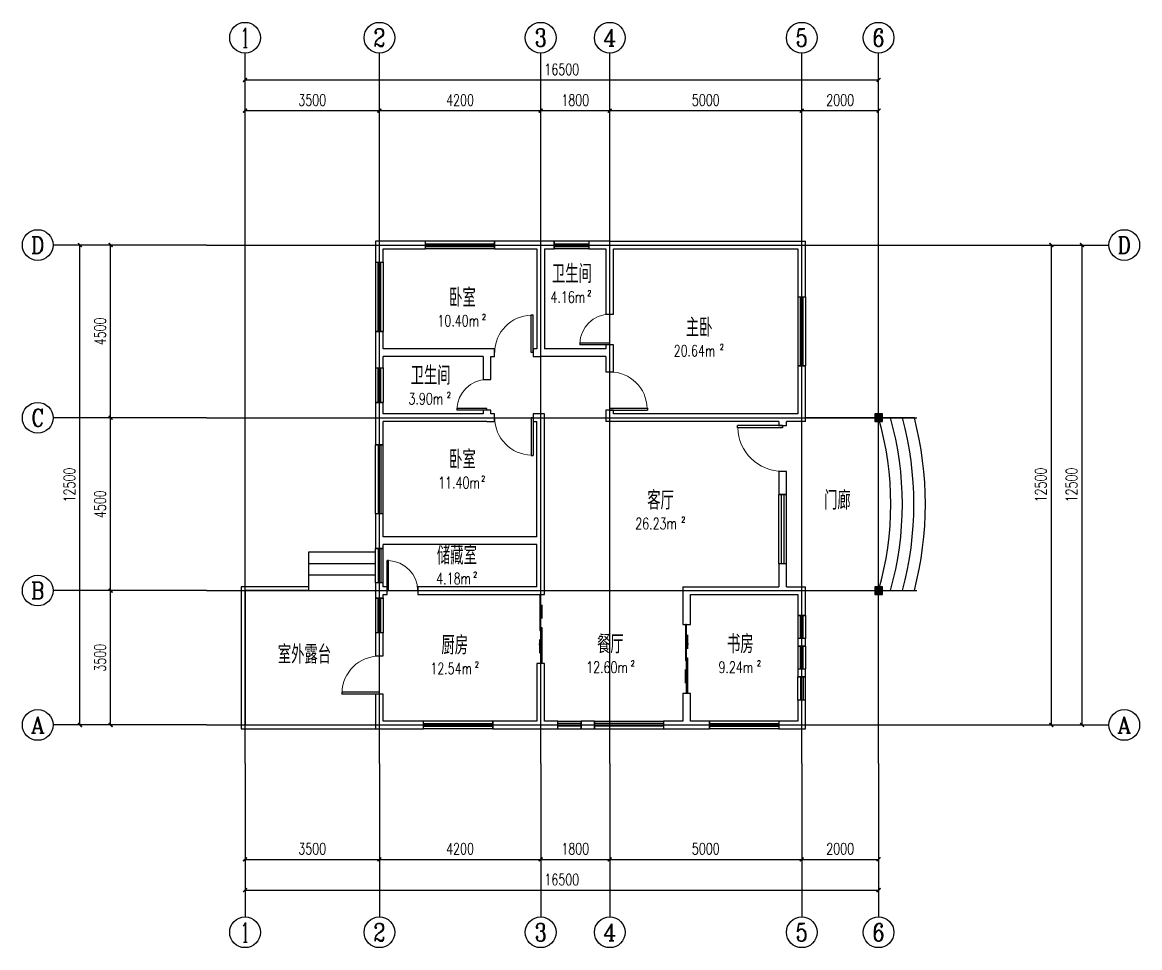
# Model space of a CAD drawing. Extents: x 117084 to 146184, y -8822 to 15278.
import ezdxf
from ezdxf.enums import TextEntityAlignment as Align

# ---------------------------------------------------------------- set-up
doc = ezdxf.new("R2010")
doc.units = 0
doc.header["$LTSCALE"] = 1000
doc.header["$MEASUREMENT"] = 0
for name, color, linetype in [('HT-A-AXIS-F01-NEW', 3, 'Continuous'), ('HT-A-AXIS-TEXT-F01-NEW', 7, 'Continuous'), ('HT-A-COLUMN-F01-NEW', 9, 'Continuous'), ('HT-A-NOPLOT-F01-NEW', 1, 'Continuous'), ('HT-A-ROOM-F01-NEW', 7, 'Continuous'), ('HT-A-WALL-F01-NEW', 9, 'Continuous'), ('HT-A-WIND-F01-NEW', 4, 'Continuous'), ('PUB_HATCH', 8, 'Continuous')]:
    doc.layers.add(name, color=color, linetype=linetype)
doc.styles.add('_TCH_AXIS', font='COMPLEX', dxfattribs={"bigfont": 'GBCBIG'})
doc.styles.add('_TCH_DIM_T3', font='SIMPLEX', dxfattribs={"width": 0.71, "bigfont": 'GBCBIG'})
doc.styles.add('_TCH_SPACE', font='SIMPLEX', dxfattribs={"bigfont": 'GBCBIG'})
doc.styles.add('COMPLEX', font='COMPLEX')
doc.dimstyles.new('_TCH_ARCH&&100', dxfattribs={"dimtxt": 297.5, "dimasz": 100, "dimexe": 250, "dimexo": 300, "dimgap": 126.25, "dimtad": 1, "dimdec": 0, "dimzin": 0, "dimdsep": 46, "dimtxsty": '_TCH_DIM_T3', "dimblk": 'ARCHTICK', "dimcen": 0.09, "dimclrt": 7, "dimazin": 2, "dimtfac": 1, "dimtdec": 0, "dimtix": 1, "dimtmove": 2, "dimatfit": 3, "dimfxl": 100, "dimtolj": 1, "dimtzin": 0, "dimarcsym": 0})

# ---------------------------------------------------------------- blocks, each defined once
blk = doc.blocks.new('_ArchTick')
at = {"color": 0, "linetype": 'ByBlock', "const_width": 0.4}
blk.add_lwpolyline([(-0.5, -0.5), (0.5, 0.5)], dxfattribs=at)
blk = doc.blocks.new('*D8')
at = {"layer": 'Defpoints', "color": 0, "transparency": 16777216}
for p in [(141384.48, 9478.46), (143884.48, 9478.46), (141384.48, -3021.54)]:
    blk.add_point(p, dxfattribs=at)
at = {"layer": 'HT-A-AXIS-F01-NEW', "color": 0, "lineweight": -2, "transparency": 16777216}
for p, q in [((141684.48, 9478.46), (144134.48, 9478.46)), ((143884.48, -3021.54), (143884.48, 9478.46)), ((141684.48, -3021.54), (144134.48, -3021.54))]:
    blk.add_line(p, q, dxfattribs=at)
at = {"layer": 'HT-A-AXIS-F01-NEW', "color": 0, "lineweight": -2, "transparency": 16777216, "xscale": 100, "yscale": 100, "zscale": 100}
for p, rotation in [((143884.48, 9478.46), 90), ((143884.48, -3021.54), 270)]:
    blk.add_blockref('_ArchTick', p, dxfattribs=dict(at, rotation=rotation))
at = {"layer": 'HT-A-AXIS-F01-NEW', "color": 7, "transparency": 16777216, "insert": (143609.48, 3228.46), "char_height": 297.5, "attachment_point": 5, "rotation": 90, "style": '_TCH_DIM_T3'}
blk.add_mtext('\\A1;12500', dxfattribs=at)
blk = doc.blocks.new('*D9')
at = {"layer": 'Defpoints', "color": 0, "transparency": 16777216}
for p in [(141384.48, 9478.46), (144684.48, 9478.46), (141384.48, -3021.54)]:
    blk.add_point(p, dxfattribs=at)
at = {"layer": 'HT-A-AXIS-F01-NEW', "color": 0, "lineweight": -2, "transparency": 16777216}
for p, q in [((141684.48, 9478.46), (144934.48, 9478.46)), ((144684.48, -3021.54), (144684.48, 9478.46)), ((141684.48, -3021.54), (144934.48, -3021.54))]:
    blk.add_line(p, q, dxfattribs=at)
at = {"layer": 'HT-A-AXIS-F01-NEW', "color": 0, "lineweight": -2, "transparency": 16777216, "xscale": 100, "yscale": 100, "zscale": 100}
for p, rotation in [((144684.48, 9478.46), 90), ((144684.48, -3021.54), 270)]:
    blk.add_blockref('_ArchTick', p, dxfattribs=dict(at, rotation=rotation))
at = {"layer": 'HT-A-AXIS-F01-NEW', "color": 7, "transparency": 16777216, "insert": (144409.48, 3228.46), "char_height": 297.5, "attachment_point": 5, "rotation": 90, "style": '_TCH_DIM_T3'}
blk.add_mtext('\\A1;12500', dxfattribs=at)
blk = doc.blocks.new('*D10')
at = {"layer": 'Defpoints', "color": 0, "transparency": 16777216}
for p in [(119384.48, 478.46), (121884.48, 478.46), (121884.48, -3021.54)]:
    blk.add_point(p, dxfattribs=at)
at = {"layer": 'HT-A-AXIS-F01-NEW', "color": 0, "lineweight": -2, "transparency": 16777216}
for p, q in [((121584.48, 478.46), (119134.48, 478.46)), ((119384.48, -3021.54), (119384.48, 478.46)), ((121584.48, -3021.54), (119134.48, -3021.54))]:
    blk.add_line(p, q, dxfattribs=at)
at = {"layer": 'HT-A-AXIS-F01-NEW', "color": 0, "lineweight": -2, "transparency": 16777216, "xscale": 100, "yscale": 100, "zscale": 100}
for p, rotation in [((119384.48, 478.46), 90), ((119384.48, -3021.54), 270)]:
    blk.add_blockref('_ArchTick', p, dxfattribs=dict(at, rotation=rotation))
at = {"layer": 'HT-A-AXIS-F01-NEW', "color": 7, "transparency": 16777216, "insert": (119109.48, -1271.54), "char_height": 297.5, "attachment_point": 5, "rotation": 90, "style": '_TCH_DIM_T3'}
blk.add_mtext('\\A1;3500', dxfattribs=at)
blk = doc.blocks.new('*D11')
at = {"layer": 'Defpoints', "color": 0, "transparency": 16777216}
for p in [(119384.48, 4978.46), (121884.48, 4978.46), (121884.48, 478.46)]:
    blk.add_point(p, dxfattribs=at)
at = {"layer": 'HT-A-AXIS-F01-NEW', "color": 0, "lineweight": -2, "transparency": 16777216}
for p, q in [((121584.48, 4978.46), (119134.48, 4978.46)), ((119384.48, 478.46), (119384.48, 4978.46)), ((121584.48, 478.46), (119134.48, 478.46))]:
    blk.add_line(p, q, dxfattribs=at)
at = {"layer": 'HT-A-AXIS-F01-NEW', "color": 0, "lineweight": -2, "transparency": 16777216, "xscale": 100, "yscale": 100, "zscale": 100}
for p, rotation in [((119384.48, 4978.46), 90), ((119384.48, 478.46), 270)]:
    blk.add_blockref('_ArchTick', p, dxfattribs=dict(at, rotation=rotation))
at = {"layer": 'HT-A-AXIS-F01-NEW', "color": 7, "transparency": 16777216, "insert": (119109.48, 2728.46), "char_height": 297.5, "attachment_point": 5, "rotation": 90, "style": '_TCH_DIM_T3'}
blk.add_mtext('\\A1;4500', dxfattribs=at)
blk = doc.blocks.new('*D12')
at = {"layer": 'Defpoints', "color": 0, "transparency": 16777216}
for p in [(119384.48, 9478.46), (121884.48, 9478.46), (121884.48, 4978.46)]:
    blk.add_point(p, dxfattribs=at)
at = {"layer": 'HT-A-AXIS-F01-NEW', "color": 0, "lineweight": -2, "transparency": 16777216}
for p, q in [((121584.48, 9478.46), (119134.48, 9478.46)), ((119384.48, 4978.46), (119384.48, 9478.46)), ((121584.48, 4978.46), (119134.48, 4978.46))]:
    blk.add_line(p, q, dxfattribs=at)
at = {"layer": 'HT-A-AXIS-F01-NEW', "color": 0, "lineweight": -2, "transparency": 16777216, "xscale": 100, "yscale": 100, "zscale": 100}
for p, rotation in [((119384.48, 9478.46), 90), ((119384.48, 4978.46), 270)]:
    blk.add_blockref('_ArchTick', p, dxfattribs=dict(at, rotation=rotation))
at = {"layer": 'HT-A-AXIS-F01-NEW', "color": 7, "transparency": 16777216, "insert": (119109.48, 7228.46), "char_height": 297.5, "attachment_point": 5, "rotation": 90, "style": '_TCH_DIM_T3'}
blk.add_mtext('\\A1;4500', dxfattribs=at)
blk = doc.blocks.new('*D13')
at = {"layer": 'Defpoints', "color": 0, "transparency": 16777216}
for p in [(118584.48, 9478.46), (121884.48, 9478.46), (121884.48, -3021.54)]:
    blk.add_point(p, dxfattribs=at)
at = {"layer": 'HT-A-AXIS-F01-NEW', "color": 0, "lineweight": -2, "transparency": 16777216}
for p, q in [((121584.48, 9478.46), (118334.48, 9478.46)), ((118584.48, -3021.54), (118584.48, 9478.46)), ((121584.48, -3021.54), (118334.48, -3021.54))]:
    blk.add_line(p, q, dxfattribs=at)
at = {"layer": 'HT-A-AXIS-F01-NEW', "color": 0, "lineweight": -2, "transparency": 16777216, "xscale": 100, "yscale": 100, "zscale": 100}
for p, rotation in [((118584.48, 9478.46), 90), ((118584.48, -3021.54), 270)]:
    blk.add_blockref('_ArchTick', p, dxfattribs=dict(at, rotation=rotation))
at = {"layer": 'HT-A-AXIS-F01-NEW', "color": 7, "transparency": 16777216, "insert": (118309.48, 3228.46), "char_height": 297.5, "attachment_point": 5, "rotation": 90, "style": '_TCH_DIM_T3'}
blk.add_mtext('\\A1;12500', dxfattribs=at)
blk = doc.blocks.new('*D14')
at = {"layer": 'Defpoints', "color": 0, "transparency": 16777216}
for p in [(126384.48, 12978.46), (122884.48, 10478.46), (126384.48, 10478.46)]:
    blk.add_point(p, dxfattribs=at)
at = {"layer": 'HT-A-AXIS-F01-NEW', "color": 0, "lineweight": -2, "transparency": 16777216}
for p, q in [((122884.48, 10778.46), (122884.48, 13228.46)), ((126384.48, 10778.46), (126384.48, 13228.46)), ((122884.48, 12978.46), (126384.48, 12978.46))]:
    blk.add_line(p, q, dxfattribs=at)
at = {"layer": 'HT-A-AXIS-F01-NEW', "color": 0, "lineweight": -2, "transparency": 16777216, "xscale": 100, "yscale": 100, "zscale": 100, "rotation": 180}
blk.add_blockref('_ArchTick', (122884.48, 12978.46), dxfattribs=at)
at = {"layer": 'HT-A-AXIS-F01-NEW', "color": 0, "lineweight": -2, "transparency": 16777216, "xscale": 100, "yscale": 100, "zscale": 100}
blk.add_blockref('_ArchTick', (126384.48, 12978.46), dxfattribs=at)
at = {"layer": 'HT-A-AXIS-F01-NEW', "color": 7, "transparency": 16777216, "insert": (124634.48, 13253.46), "char_height": 297.5, "attachment_point": 5, "style": '_TCH_DIM_T3'}
blk.add_mtext('\\A1;3500', dxfattribs=at)
blk = doc.blocks.new('*D15')
at = {"layer": 'Defpoints', "color": 0, "transparency": 16777216}
for p in [(130584.48, 12978.46), (126384.48, 10478.46), (130584.48, 10478.46)]:
    blk.add_point(p, dxfattribs=at)
at = {"layer": 'HT-A-AXIS-F01-NEW', "color": 0, "lineweight": -2, "transparency": 16777216}
for p, q in [((126384.48, 10778.46), (126384.48, 13228.46)), ((130584.48, 10778.46), (130584.48, 13228.46)), ((126384.48, 12978.46), (130584.48, 12978.46))]:
    blk.add_line(p, q, dxfattribs=at)
at = {"layer": 'HT-A-AXIS-F01-NEW', "color": 0, "lineweight": -2, "transparency": 16777216, "xscale": 100, "yscale": 100, "zscale": 100, "rotation": 180}
blk.add_blockref('_ArchTick', (126384.48, 12978.46), dxfattribs=at)
at = {"layer": 'HT-A-AXIS-F01-NEW', "color": 0, "lineweight": -2, "transparency": 16777216, "xscale": 100, "yscale": 100, "zscale": 100}
blk.add_blockref('_ArchTick', (130584.48, 12978.46), dxfattribs=at)
at = {"layer": 'HT-A-AXIS-F01-NEW', "color": 7, "transparency": 16777216, "insert": (128484.48, 13253.46), "char_height": 297.5, "attachment_point": 5, "style": '_TCH_DIM_T3'}
blk.add_mtext('\\A1;4200', dxfattribs=at)
blk = doc.blocks.new('*D16')
at = {"layer": 'Defpoints', "color": 0, "transparency": 16777216}
for p in [(132384.48, 12978.46), (130584.48, 10478.46), (132384.48, 10478.46)]:
    blk.add_point(p, dxfattribs=at)
at = {"layer": 'HT-A-AXIS-F01-NEW', "color": 0, "lineweight": -2, "transparency": 16777216}
for p, q in [((130584.48, 10778.46), (130584.48, 13228.46)), ((132384.48, 10778.46), (132384.48, 13228.46)), ((130584.48, 12978.46), (132384.48, 12978.46))]:
    blk.add_line(p, q, dxfattribs=at)
at = {"layer": 'HT-A-AXIS-F01-NEW', "color": 0, "lineweight": -2, "transparency": 16777216, "xscale": 100, "yscale": 100, "zscale": 100, "rotation": 180}
blk.add_blockref('_ArchTick', (130584.48, 12978.46), dxfattribs=at)
at = {"layer": 'HT-A-AXIS-F01-NEW', "color": 0, "lineweight": -2, "transparency": 16777216, "xscale": 100, "yscale": 100, "zscale": 100}
blk.add_blockref('_ArchTick', (132384.48, 12978.46), dxfattribs=at)
at = {"layer": 'HT-A-AXIS-F01-NEW', "color": 7, "transparency": 16777216, "insert": (131484.48, 13253.46), "char_height": 297.5, "attachment_point": 5, "style": '_TCH_DIM_T3'}
blk.add_mtext('\\A1;1800', dxfattribs=at)
blk = doc.blocks.new('*D17')
at = {"layer": 'Defpoints', "color": 0, "transparency": 16777216}
for p in [(137384.48, 12978.46), (132384.48, 10478.46), (137384.48, 10478.46)]:
    blk.add_point(p, dxfattribs=at)
at = {"layer": 'HT-A-AXIS-F01-NEW', "color": 0, "lineweight": -2, "transparency": 16777216}
for p, q in [((132384.48, 10778.46), (132384.48, 13228.46)), ((137384.48, 10778.46), (137384.48, 13228.46)), ((132384.48, 12978.46), (137384.48, 12978.46))]:
    blk.add_line(p, q, dxfattribs=at)
at = {"layer": 'HT-A-AXIS-F01-NEW', "color": 0, "lineweight": -2, "transparency": 16777216, "xscale": 100, "yscale": 100, "zscale": 100, "rotation": 180}
blk.add_blockref('_ArchTick', (132384.48, 12978.46), dxfattribs=at)
at = {"layer": 'HT-A-AXIS-F01-NEW', "color": 0, "lineweight": -2, "transparency": 16777216, "xscale": 100, "yscale": 100, "zscale": 100}
blk.add_blockref('_ArchTick', (137384.48, 12978.46), dxfattribs=at)
at = {"layer": 'HT-A-AXIS-F01-NEW', "color": 7, "transparency": 16777216, "insert": (134884.48, 13253.46), "char_height": 297.5, "attachment_point": 5, "style": '_TCH_DIM_T3'}
blk.add_mtext('\\A1;5000', dxfattribs=at)
blk = doc.blocks.new('*D18')
at = {"layer": 'Defpoints', "color": 0, "transparency": 16777216}
for p in [(139384.48, 12978.46), (137384.48, 10478.46), (139384.48, 10478.46)]:
    blk.add_point(p, dxfattribs=at)
at = {"layer": 'HT-A-AXIS-F01-NEW', "color": 0, "lineweight": -2, "transparency": 16777216}
for p, q in [((137384.48, 10778.46), (137384.48, 13228.46)), ((139384.48, 10778.46), (139384.48, 13228.46)), ((137384.48, 12978.46), (139384.48, 12978.46))]:
    blk.add_line(p, q, dxfattribs=at)
at = {"layer": 'HT-A-AXIS-F01-NEW', "color": 0, "lineweight": -2, "transparency": 16777216, "xscale": 100, "yscale": 100, "zscale": 100, "rotation": 180}
blk.add_blockref('_ArchTick', (137384.48, 12978.46), dxfattribs=at)
at = {"layer": 'HT-A-AXIS-F01-NEW', "color": 0, "lineweight": -2, "transparency": 16777216, "xscale": 100, "yscale": 100, "zscale": 100}
blk.add_blockref('_ArchTick', (139384.48, 12978.46), dxfattribs=at)
at = {"layer": 'HT-A-AXIS-F01-NEW', "color": 7, "transparency": 16777216, "insert": (138384.48, 13253.46), "char_height": 297.5, "attachment_point": 5, "style": '_TCH_DIM_T3'}
blk.add_mtext('\\A1;2000', dxfattribs=at)
blk = doc.blocks.new('*D19')
at = {"layer": 'Defpoints', "color": 0, "transparency": 16777216}
for p in [(139384.48, 13778.46), (122884.48, 10478.46), (139384.48, 10478.46)]:
    blk.add_point(p, dxfattribs=at)
at = {"layer": 'HT-A-AXIS-F01-NEW', "color": 0, "lineweight": -2, "transparency": 16777216}
for p, q in [((122884.48, 10778.46), (122884.48, 14028.46)), ((139384.48, 10778.46), (139384.48, 14028.46)), ((122884.48, 13778.46), (139384.48, 13778.46))]:
    blk.add_line(p, q, dxfattribs=at)
at = {"layer": 'HT-A-AXIS-F01-NEW', "color": 0, "lineweight": -2, "transparency": 16777216, "xscale": 100, "yscale": 100, "zscale": 100, "rotation": 180}
blk.add_blockref('_ArchTick', (122884.48, 13778.46), dxfattribs=at)
at = {"layer": 'HT-A-AXIS-F01-NEW', "color": 0, "lineweight": -2, "transparency": 16777216, "xscale": 100, "yscale": 100, "zscale": 100}
blk.add_blockref('_ArchTick', (139384.48, 13778.46), dxfattribs=at)
at = {"layer": 'HT-A-AXIS-F01-NEW', "color": 7, "transparency": 16777216, "insert": (131134.48, 14053.46), "char_height": 297.5, "attachment_point": 5, "style": '_TCH_DIM_T3'}
blk.add_mtext('\\A1;16500', dxfattribs=at)
blk = doc.blocks.new('*D20')
at = {"layer": 'Defpoints', "color": 0, "transparency": 16777216}
for p in [(122884.48, -4021.54), (126384.48, -4021.54), (126384.48, -6521.54)]:
    blk.add_point(p, dxfattribs=at)
at = {"layer": 'HT-A-AXIS-F01-NEW', "color": 0, "lineweight": -2, "transparency": 16777216}
for p, q in [((122884.48, -4321.54), (122884.48, -6771.54)), ((126384.48, -4321.54), (126384.48, -6771.54)), ((122884.48, -6521.54), (126384.48, -6521.54))]:
    blk.add_line(p, q, dxfattribs=at)
at = {"layer": 'HT-A-AXIS-F01-NEW', "color": 0, "lineweight": -2, "transparency": 16777216, "xscale": 100, "yscale": 100, "zscale": 100, "rotation": 180}
blk.add_blockref('_ArchTick', (122884.48, -6521.54), dxfattribs=at)
at = {"layer": 'HT-A-AXIS-F01-NEW', "color": 0, "lineweight": -2, "transparency": 16777216, "xscale": 100, "yscale": 100, "zscale": 100}
blk.add_blockref('_ArchTick', (126384.48, -6521.54), dxfattribs=at)
at = {"layer": 'HT-A-AXIS-F01-NEW', "color": 7, "transparency": 16777216, "insert": (124634.48, -6246.54), "char_height": 297.5, "attachment_point": 5, "style": '_TCH_DIM_T3'}
blk.add_mtext('\\A1;3500', dxfattribs=at)
blk = doc.blocks.new('*D21')
at = {"layer": 'Defpoints', "color": 0, "transparency": 16777216}
for p in [(126384.48, -4021.54), (130584.48, -4021.54), (130584.48, -6521.54)]:
    blk.add_point(p, dxfattribs=at)
at = {"layer": 'HT-A-AXIS-F01-NEW', "color": 0, "lineweight": -2, "transparency": 16777216}
for p, q in [((126384.48, -4321.54), (126384.48, -6771.54)), ((130584.48, -4321.54), (130584.48, -6771.54)), ((126384.48, -6521.54), (130584.48, -6521.54))]:
    blk.add_line(p, q, dxfattribs=at)
at = {"layer": 'HT-A-AXIS-F01-NEW', "color": 0, "lineweight": -2, "transparency": 16777216, "xscale": 100, "yscale": 100, "zscale": 100, "rotation": 180}
blk.add_blockref('_ArchTick', (126384.48, -6521.54), dxfattribs=at)
at = {"layer": 'HT-A-AXIS-F01-NEW', "color": 0, "lineweight": -2, "transparency": 16777216, "xscale": 100, "yscale": 100, "zscale": 100}
blk.add_blockref('_ArchTick', (130584.48, -6521.54), dxfattribs=at)
at = {"layer": 'HT-A-AXIS-F01-NEW', "color": 7, "transparency": 16777216, "insert": (128484.48, -6246.54), "char_height": 297.5, "attachment_point": 5, "style": '_TCH_DIM_T3'}
blk.add_mtext('\\A1;4200', dxfattribs=at)
blk = doc.blocks.new('*D22')
at = {"layer": 'Defpoints', "color": 0, "transparency": 16777216}
for p in [(130584.48, -4021.54), (132384.48, -4021.54), (132384.48, -6521.54)]:
    blk.add_point(p, dxfattribs=at)
at = {"layer": 'HT-A-AXIS-F01-NEW', "color": 0, "lineweight": -2, "transparency": 16777216}
for p, q in [((130584.48, -4321.54), (130584.48, -6771.54)), ((132384.48, -4321.54), (132384.48, -6771.54)), ((130584.48, -6521.54), (132384.48, -6521.54))]:
    blk.add_line(p, q, dxfattribs=at)
at = {"layer": 'HT-A-AXIS-F01-NEW', "color": 0, "lineweight": -2, "transparency": 16777216, "xscale": 100, "yscale": 100, "zscale": 100, "rotation": 180}
blk.add_blockref('_ArchTick', (130584.48, -6521.54), dxfattribs=at)
at = {"layer": 'HT-A-AXIS-F01-NEW', "color": 0, "lineweight": -2, "transparency": 16777216, "xscale": 100, "yscale": 100, "zscale": 100}
blk.add_blockref('_ArchTick', (132384.48, -6521.54), dxfattribs=at)
at = {"layer": 'HT-A-AXIS-F01-NEW', "color": 7, "transparency": 16777216, "insert": (131484.48, -6246.54), "char_height": 297.5, "attachment_point": 5, "style": '_TCH_DIM_T3'}
blk.add_mtext('\\A1;1800', dxfattribs=at)
blk = doc.blocks.new('*D23')
at = {"layer": 'Defpoints', "color": 0, "transparency": 16777216}
for p in [(132384.48, -4021.54), (137384.48, -4021.54), (137384.48, -6521.54)]:
    blk.add_point(p, dxfattribs=at)
at = {"layer": 'HT-A-AXIS-F01-NEW', "color": 0, "lineweight": -2, "transparency": 16777216}
for p, q in [((132384.48, -4321.54), (132384.48, -6771.54)), ((137384.48, -4321.54), (137384.48, -6771.54)), ((132384.48, -6521.54), (137384.48, -6521.54))]:
    blk.add_line(p, q, dxfattribs=at)
at = {"layer": 'HT-A-AXIS-F01-NEW', "color": 0, "lineweight": -2, "transparency": 16777216, "xscale": 100, "yscale": 100, "zscale": 100, "rotation": 180}
blk.add_blockref('_ArchTick', (132384.48, -6521.54), dxfattribs=at)
at = {"layer": 'HT-A-AXIS-F01-NEW', "color": 0, "lineweight": -2, "transparency": 16777216, "xscale": 100, "yscale": 100, "zscale": 100}
blk.add_blockref('_ArchTick', (137384.48, -6521.54), dxfattribs=at)
at = {"layer": 'HT-A-AXIS-F01-NEW', "color": 7, "transparency": 16777216, "insert": (134884.48, -6246.54), "char_height": 297.5, "attachment_point": 5, "style": '_TCH_DIM_T3'}
blk.add_mtext('\\A1;5000', dxfattribs=at)
blk = doc.blocks.new('*D24')
at = {"layer": 'Defpoints', "color": 0, "transparency": 16777216}
for p in [(137384.48, -4021.54), (139384.48, -4021.54), (139384.48, -6521.54)]:
    blk.add_point(p, dxfattribs=at)
at = {"layer": 'HT-A-AXIS-F01-NEW', "color": 0, "lineweight": -2, "transparency": 16777216}
for p, q in [((137384.48, -4321.54), (137384.48, -6771.54)), ((139384.48, -4321.54), (139384.48, -6771.54)), ((137384.48, -6521.54), (139384.48, -6521.54))]:
    blk.add_line(p, q, dxfattribs=at)
at = {"layer": 'HT-A-AXIS-F01-NEW', "color": 0, "lineweight": -2, "transparency": 16777216, "xscale": 100, "yscale": 100, "zscale": 100, "rotation": 180}
blk.add_blockref('_ArchTick', (137384.48, -6521.54), dxfattribs=at)
at = {"layer": 'HT-A-AXIS-F01-NEW', "color": 0, "lineweight": -2, "transparency": 16777216, "xscale": 100, "yscale": 100, "zscale": 100}
blk.add_blockref('_ArchTick', (139384.48, -6521.54), dxfattribs=at)
at = {"layer": 'HT-A-AXIS-F01-NEW', "color": 7, "transparency": 16777216, "insert": (138384.48, -6246.54), "char_height": 297.5, "attachment_point": 5, "style": '_TCH_DIM_T3'}
blk.add_mtext('\\A1;2000', dxfattribs=at)
blk = doc.blocks.new('*D25')
at = {"layer": 'Defpoints', "color": 0, "transparency": 16777216}
for p in [(122884.48, -4021.54), (139384.48, -4021.54), (139384.48, -7321.54)]:
    blk.add_point(p, dxfattribs=at)
at = {"layer": 'HT-A-AXIS-F01-NEW', "color": 0, "lineweight": -2, "transparency": 16777216}
for p, q in [((122884.48, -4321.54), (122884.48, -7571.54)), ((139384.48, -4321.54), (139384.48, -7571.54)), ((122884.48, -7321.54), (139384.48, -7321.54))]:
    blk.add_line(p, q, dxfattribs=at)
at = {"layer": 'HT-A-AXIS-F01-NEW', "color": 0, "lineweight": -2, "transparency": 16777216, "xscale": 100, "yscale": 100, "zscale": 100, "rotation": 180}
blk.add_blockref('_ArchTick', (122884.48, -7321.54), dxfattribs=at)
at = {"layer": 'HT-A-AXIS-F01-NEW', "color": 0, "lineweight": -2, "transparency": 16777216, "xscale": 100, "yscale": 100, "zscale": 100}
blk.add_blockref('_ArchTick', (139384.48, -7321.54), dxfattribs=at)
at = {"layer": 'HT-A-AXIS-F01-NEW', "color": 7, "transparency": 16777216, "insert": (131134.48, -7046.54), "char_height": 297.5, "attachment_point": 5, "style": '_TCH_DIM_T3'}
blk.add_mtext('\\A1;16500', dxfattribs=at)
blk = doc.blocks.new('$DorLib2D$00000001')
for p, q in [((0.45, 0.98), (0.5, 0.98)), ((0.45, 0), (0.45, 0.98)), ((0.5, 0), (0.5, 0.98)), ((0.5, 0), (0.45, 0))]:
    blk.add_line(p, q)
at = {"lineweight": 13}
blk.add_arc((0.48, 0), 0.975, 91.47, 180, dxfattribs=at)
blk = doc.blocks.new('$DorLib2D$00000131')
at = {"color": 0, "linetype": 'Continuous'}
for p, q in [((0.15, 0.13), (0.23, 0.2)), ((0.23, 0.2), (0.23, 0.13)), ((-0.5, 0.13), (-0.5, 0)), ((0.02, 0.13), (-0.5, 0.13)), ((-0.5, 0), (0.02, 0)), ((-0.02, 0), (0.5, 0)), ((-0.02, -0.13), (-0.02, 0)), ((0.02, 0), (0.02, 0.13)), ((0.35, 0.13), (0.15, 0.13)), ((0.5, 0), (0.5, -0.13)), ((-0.35, -0.13), (-0.15, -0.13)), ((-0.23, -0.2), (-0.23, -0.13)), ((-0.15, -0.13), (-0.23, -0.2)), ((0.5, -0.13), (-0.02, -0.13))]:
    blk.add_line(p, q, dxfattribs=at)
blk = doc.blocks.new('_FZH')
blk.add_lwpolyline([(-0.5, -0.5), (0.5, -0.5), (0.5, 0.5), (-0.5, 0.5)], close=True)
at = {"layer": 'PUB_HATCH'}
blk.add_solid([(-0.5, -0.5), (0.5, -0.5), (-0.5, 0.5), (0.5, 0.5)], dxfattribs=at)
blk = doc.blocks.new('$TCHSYS$WIN2D')
for p, q in [((-0.5, 0.5), (0.5, 0.5)), ((-0.5, 0.5), (-0.5, -0.5)), ((0.5, 0.5), (0.5, -0.5)), ((0.5, 0.17), (-0.5, 0.17)), ((0.5, -0.17), (-0.5, -0.17)), ((-0.5, -0.5), (0.5, -0.5))]:
    blk.add_line(p, q)
blk = doc.blocks.new('_AXISO')
blk.add_circle((0, 0), 0.5)
at = {"layer": 'HT-A-AXIS-TEXT-F01-NEW', "style": 'COMPLEX', "width": 1.04}
blk.add_attdef('A', text='', height=0.56, dxfattribs=at).set_placement((-0.25, -0.28), (0.25, -0.28), align=Align.FIT)

msp = doc.modelspace()

# ---------------------------------------------------------------- linework, layer by layer
for points in [[(140317.6, 4978.46), (137484.48, 4978.46)], [(126284.48, 1478.46), (124534.48, 1478.46)], [(124534.48, 1478.46), (124534.48, 478.46)], [(126284.48, 1178.46), (124534.48, 1178.46)], [(126284.48, 878.46), (124534.48, 878.46)], [(124534.48, 578.46), (122784.48, 578.46), (122784.48, -3121.54), (126284.48, -3121.54)], [(124534.48, 478.46), (122884.48, 478.46), (122884.48, -3021.54), (126284.48, -3021.54)], [(137484.48, 478.46), (140317.6, 478.46)]]:
    msp.add_lwpolyline(points)
for radius, start, end in [(8083.82, 343.84, 16.16), (8383.82, 344.43, 15.57), (8683.82, 344.98, 15.02), (8983.82, 345.5, 14.5)]:
    msp.add_arc((131620.09, 2728.46), radius, start, end)
at = {"layer": 'HT-A-AXIS-F01-NEW'}
for p, q in [((122884.48, 10478.46), (122884.48, 14478.46)), ((126384.48, 10478.46), (126384.48, 14478.46)), ((130584.48, 10478.46), (130584.48, 14478.46)), ((132384.48, 10478.46), (132384.48, 14478.46)), ((137384.48, 10478.46), (137384.48, 14478.46)), ((139384.48, 10478.46), (139384.48, 14478.46)), ((121884.48, 9478.46), (117884.48, 9478.46)), ((141384.48, 9478.46), (145384.48, 9478.46)), ((121884.48, 4978.46), (117884.48, 4978.46)), ((121884.48, 478.46), (117884.48, 478.46)), ((121884.48, -3021.54), (117884.48, -3021.54)), ((141384.48, -3021.54), (145384.48, -3021.54)), ((122884.48, -4021.54), (122884.48, -8021.54)), ((126384.48, -4021.54), (126384.48, -8021.54)), ((130584.48, -4021.54), (130584.48, -8021.54)), ((132384.48, -4021.54), (132384.48, -8021.54)), ((137384.48, -4021.54), (137384.48, -8021.54)), ((139384.48, -4021.54), (139384.48, -8021.54))]:
    msp.add_line(p, q, dxfattribs=at)
at = {"layer": 'HT-A-NOPLOT-F01-NEW'}
for p, q in [((122884.48, -4021.54), (122884.48, 10478.46)), ((126384.48, -4021.54), (126384.48, 10478.46)), ((130584.48, -4021.54), (130584.48, 10478.46)), ((132384.48, -4021.54), (132384.48, 10478.46)), ((137384.48, -4021.54), (137384.48, 10478.46)), ((139384.48, -4021.54), (139384.48, 10478.46)), ((121884.48, 9478.46), (141384.48, 9478.46)), ((121884.48, 4978.46), (140384.48, 4978.46)), ((121884.48, 478.46), (140384.48, 478.46)), ((121884.48, -3021.54), (141384.48, -3021.54))]:
    msp.add_line(p, q, dxfattribs=at)
at = {"layer": 'HT-A-WALL-F01-NEW'}
for p, q in [((126284.48, 9578.46), (126284.48, 9028.46)), ((127584.48, 9578.46), (126284.48, 9578.46)), ((126484.48, 9028.46), (126484.48, 9378.46)), ((126484.48, 9378.46), (127584.48, 9378.46)), ((127584.48, 9378.46), (127584.48, 9578.46)), ((130584.48, 9578.46), (129384.48, 9578.46)), ((129384.48, 9578.46), (129384.48, 9378.46)), ((129384.48, 9378.46), (130484.48, 9378.46)), ((130484.48, 9378.46), (130484.48, 6778.46)), ((130934.48, 9578.46), (130584.48, 9578.46)), ((130684.48, 9378.46), (130934.48, 9378.46)), ((130684.48, 9378.46), (130684.48, 6778.46)), ((130934.48, 9378.46), (130934.48, 9578.46)), ((132384.48, 9578.46), (131834.48, 9578.46)), ((131834.48, 9578.46), (131834.48, 9378.46)), ((131834.48, 9378.46), (132284.48, 9378.46)), ((132284.48, 9378.46), (132284.48, 7678.46)), ((132384.48, 9578.46), (137484.48, 9578.46)), ((132484.48, 9378.46), (137284.48, 9378.46)), ((132484.48, 7678.46), (132484.48, 9378.46)), ((137284.48, 9378.46), (137284.48, 8128.46)), ((137484.48, 8128.46), (137484.48, 9578.46)), ((126284.48, 9028.46), (126484.48, 9028.46)), ((137284.48, 8128.46), (137484.48, 8128.46)), ((132284.48, 7678.46), (132484.48, 7678.46)), ((126484.48, 7228.46), (126284.48, 7228.46)), ((126284.48, 7228.46), (126284.48, 6678.46)), ((126484.48, 6778.46), (126484.48, 7228.46)), ((129184.48, 6778.46), (126484.48, 6778.46)), ((129384.48, 6778.46), (129184.48, 6778.46)), ((129384.48, 6578.46), (129384.48, 6778.46)), ((130484.48, 6778.46), (130384.48, 6778.46)), ((130384.48, 6778.46), (130384.48, 6578.46)), ((132284.48, 6778.46), (130684.48, 6778.46)), ((132484.48, 6878.46), (132284.48, 6878.46)), ((132284.48, 6878.46), (132284.48, 6778.46)), ((132484.48, 6678.46), (132484.48, 6878.46)), ((126284.48, 6678.46), (126284.48, 6278.46)), ((126484.48, 6278.46), (126484.48, 6578.46)), ((129084.48, 6578.46), (126484.48, 6578.46)), ((129084.48, 6578.46), (129084.48, 5978.46)), ((129284.48, 5978.46), (129284.48, 6578.46)), ((129284.48, 6578.46), (129384.48, 6578.46)), ((130384.48, 6578.46), (130584.48, 6578.46)), ((132284.48, 6578.46), (130584.48, 6578.46)), ((132284.48, 6578.46), (132284.48, 6178.46)), ((132484.48, 6178.46), (132484.48, 6678.46)), ((126284.48, 6278.46), (126484.48, 6278.46)), ((132284.48, 6178.46), (132484.48, 6178.46)), ((137484.48, 6328.46), (137284.48, 6328.46)), ((137284.48, 6328.46), (137284.48, 5078.46)), ((137484.48, 4878.46), (137484.48, 6328.46)), ((129084.48, 5978.46), (129284.48, 5978.46)), ((126484.48, 5378.46), (126284.48, 5378.46)), ((126284.48, 5378.46), (126284.48, 4978.46)), ((126484.48, 5078.46), (126484.48, 5378.46)), ((126284.48, 4978.46), (126284.48, 4278.46)), ((129084.48, 5078.46), (126484.48, 5078.46)), ((129284.48, 5178.46), (129084.48, 5178.46)), ((129084.48, 5178.46), (129084.48, 5078.46)), ((129284.48, 5078.46), (129284.48, 5178.46)), ((129384.48, 5078.46), (129284.48, 5078.46)), ((129384.48, 4878.46), (129384.48, 5078.46)), ((130684.48, 5078.46), (130384.48, 5078.46)), ((130384.48, 5078.46), (130384.48, 4878.46)), ((130684.48, 1778.46), (130684.48, 5078.46)), ((132484.48, 5178.46), (132284.48, 5178.46)), ((132284.48, 5178.46), (132284.48, 4878.46)), ((132484.48, 5078.46), (132484.48, 5178.46)), ((136884.48, 5078.46), (132484.48, 5078.46)), ((137284.48, 5078.46), (136884.48, 5078.46)), ((126484.48, 4278.46), (126484.48, 4878.46)), ((129184.48, 4878.46), (126484.48, 4878.46)), ((129184.48, 4878.46), (129384.48, 4878.46)), ((130384.48, 4878.46), (130484.48, 4878.46)), ((130484.48, 1878.46), (130484.48, 4878.46)), ((136784.48, 4878.46), (132284.48, 4878.46)), ((136784.48, 4878.46), (136784.48, 4778.46)), ((136784.48, 4778.46), (136984.48, 4778.46)), ((137484.48, 4878.46), (136984.48, 4878.46)), ((136984.48, 4778.46), (136984.48, 4878.46)), ((126284.48, 4278.46), (126484.48, 4278.46)), ((136784.48, 3578.46), (136784.48, 2978.46)), ((136984.48, 3578.46), (136784.48, 3578.46)), ((136984.48, 2978.46), (136984.48, 3578.46)), ((136784.48, 2978.46), (136984.48, 2978.46)), ((126484.48, 2478.46), (126284.48, 2478.46)), ((126284.48, 2478.46), (126284.48, 1778.46)), ((126484.48, 1878.46), (126484.48, 2478.46)), ((126284.48, 1778.46), (126284.48, 1578.46)), ((130484.48, 1878.46), (126484.48, 1878.46)), ((130684.48, 478.46), (130684.48, 1778.46)), ((126284.48, 1578.46), (126484.48, 1578.46)), ((130484.48, 1678.46), (126484.48, 1678.46)), ((126484.48, 1578.46), (126484.48, 1678.46)), ((130484.48, 578.46), (130484.48, 1678.46)), ((136984.48, 1178.46), (136784.48, 1178.46)), ((136784.48, 1178.46), (136784.48, 578.46)), ((136984.48, 578.46), (136984.48, 1178.46)), ((126484.48, 678.46), (126284.48, 678.46)), ((126284.48, 678.46), (126284.48, 478.46)), ((126484.48, 578.46), (126484.48, 678.46)), ((126284.48, 478.46), (126284.48, 278.46)), ((126584.48, 578.46), (126484.48, 578.46)), ((126484.48, 278.46), (126484.48, 378.46)), ((126484.48, 378.46), (126584.48, 378.46)), ((126584.48, 378.46), (126584.48, 578.46)), ((130484.48, 578.46), (127384.48, 578.46)), ((127384.48, 578.46), (127384.48, 378.46)), ((127384.48, 378.46), (130484.48, 378.46)), ((130484.48, 378.46), (130684.48, 378.46)), ((130684.48, 378.46), (130684.48, 478.46)), ((134284.48, 578.46), (134284.48, -406.18)), ((134284.48, 578.46), (136784.48, 578.46)), ((134484.48, -406.18), (134484.48, 378.46)), ((134484.48, 378.46), (136884.48, 378.46)), ((136884.48, 378.46), (137284.48, 378.46)), ((136984.48, 578.46), (137484.48, 578.46)), ((137284.48, 378.46), (137284.48, -171.54)), ((137484.48, -171.54), (137484.48, 578.46)), ((126284.48, 278.46), (126484.48, 278.46)), ((137284.48, -171.54), (137484.48, -171.54)), ((134284.48, -406.18), (134484.48, -406.18)), ((126484.48, -621.54), (126284.48, -621.54)), ((126284.48, -621.54), (126284.48, -1221.54)), ((126484.48, -1221.54), (126484.48, -621.54)), ((137284.48, -771.54), (137284.48, -971.54)), ((137484.48, -771.54), (137284.48, -771.54)), ((137484.48, -971.54), (137484.48, -771.54)), ((137284.48, -971.54), (137484.48, -971.54)), ((126284.48, -1221.54), (126484.48, -1221.54)), ((130684.48, -1421.54), (130484.48, -1421.54)), ((130484.48, -1421.54), (130484.48, -2921.54)), ((130684.48, -2921.54), (130684.48, -1421.54)), ((137284.48, -1571.54), (137284.48, -1771.54)), ((137484.48, -1571.54), (137284.48, -1571.54)), ((137484.48, -1771.54), (137484.48, -1571.54)), ((137284.48, -1771.54), (137484.48, -1771.54)), ((126484.48, -2221.54), (126284.48, -2221.54)), ((126284.48, -2221.54), (126284.48, -3121.54)), ((126484.48, -2921.54), (126484.48, -2221.54)), ((134484.48, -2206.18), (134284.48, -2206.18)), ((134284.48, -2206.18), (134284.48, -2921.54)), ((134484.48, -2921.54), (134484.48, -2206.18)), ((137484.48, -2371.54), (137284.48, -2371.54)), ((137284.48, -2371.54), (137284.48, -2921.54)), ((137484.48, -3121.54), (137484.48, -2371.54)), ((126284.48, -3121.54), (127534.48, -3121.54)), ((127534.48, -2921.54), (126484.48, -2921.54)), ((127534.48, -3121.54), (127534.48, -2921.54)), ((130484.48, -2921.54), (129334.48, -2921.54)), ((129334.48, -2921.54), (129334.48, -3121.54)), ((129334.48, -3121.54), (130584.48, -3121.54)), ((130584.48, -3121.54), (131034.48, -3121.54)), ((131034.48, -2921.54), (130684.48, -2921.54)), ((131034.48, -3121.54), (131034.48, -2921.54)), ((131984.48, -2921.54), (131634.48, -2921.54)), ((131634.48, -2921.54), (131634.48, -3121.54)), ((131634.48, -3121.54), (131984.48, -3121.54)), ((131984.48, -3121.54), (131984.48, -2921.54)), ((134284.48, -2921.54), (133784.48, -2921.54)), ((133784.48, -2921.54), (133784.48, -3121.54)), ((133784.48, -3121.54), (134384.48, -3121.54)), ((134384.48, -3121.54), (134984.48, -3121.54)), ((134984.48, -2921.54), (134484.48, -2921.54)), ((134984.48, -3121.54), (134984.48, -2921.54)), ((137284.48, -2921.54), (136784.48, -2921.54)), ((136784.48, -2921.54), (136784.48, -3121.54)), ((136784.48, -3121.54), (137484.48, -3121.54))]:
    msp.add_line(p, q, dxfattribs=at)

# ---------------------------------------------------------------- block references
at = {"layer": 'HT-A-AXIS-F01-NEW'}
ref = msp.add_blockref('_AXISO', (122884.48, 14878.46), dxfattribs=dict(at, xscale=800, yscale=800, zscale=800))
ref.add_attrib('A', '1', dxfattribs={"layer": 'HT-A-AXIS-TEXT-F01-NEW', "height": 514.72, "style": '_TCH_AXIS'}).set_placement((122774.18, 14621.1), (122994.78, 14621.1), align=Align.FIT)
ref = msp.add_blockref('_AXISO', (126384.48, 14878.46), dxfattribs=dict(at, xscale=800, yscale=800, zscale=800))
ref.add_attrib('A', '2', dxfattribs={"layer": 'HT-A-AXIS-TEXT-F01-NEW', "height": 465.95, "style": '_TCH_AXIS'}).set_placement((126229.16, 14645.49), (126539.79, 14645.49), align=Align.FIT)
ref = msp.add_blockref('_AXISO', (130584.48, 14878.46), dxfattribs=dict(at, xscale=800, yscale=800, zscale=800))
ref.add_attrib('A', '3', dxfattribs={"layer": 'HT-A-AXIS-TEXT-F01-NEW', "height": 465.95, "style": '_TCH_AXIS'}).set_placement((130429.16, 14645.49), (130739.79, 14645.49), align=Align.FIT)
ref = msp.add_blockref('_AXISO', (132384.48, 14878.46), dxfattribs=dict(at, xscale=800, yscale=800, zscale=800))
ref.add_attrib('A', '4', dxfattribs={"layer": 'HT-A-AXIS-TEXT-F01-NEW', "height": 445.44, "style": '_TCH_AXIS'}).set_placement((132214.79, 14655.74), (132554.17, 14655.74), align=Align.FIT)
ref = msp.add_blockref('_AXISO', (137384.48, 14878.46), dxfattribs=dict(at, xscale=800, yscale=800, zscale=800))
ref.add_attrib('A', '5', dxfattribs={"layer": 'HT-A-AXIS-TEXT-F01-NEW', "height": 465.95, "style": '_TCH_AXIS'}).set_placement((137229.16, 14645.49), (137539.79, 14645.49), align=Align.FIT)
ref = msp.add_blockref('_AXISO', (139384.48, 14878.46), dxfattribs=dict(at, xscale=800, yscale=800, zscale=800))
ref.add_attrib('A', '6', dxfattribs={"layer": 'HT-A-AXIS-TEXT-F01-NEW', "height": 465.95, "style": '_TCH_AXIS'}).set_placement((139229.16, 14645.49), (139539.79, 14645.49), align=Align.FIT)
ref = msp.add_blockref('_AXISO', (117484.48, 9478.46), dxfattribs=dict(at, xscale=800, yscale=800, zscale=800))
ref.add_attrib('A', 'D', dxfattribs={"layer": 'HT-A-AXIS-TEXT-F01-NEW', "height": 435.26, "style": '_TCH_AXIS'}).set_placement((117308.3, 9260.83), (117660.65, 9260.83), align=Align.FIT)
ref = msp.add_blockref('_AXISO', (145784.48, 9478.46), dxfattribs=dict(at, xscale=800, yscale=800, zscale=800))
ref.add_attrib('A', 'D', dxfattribs={"layer": 'HT-A-AXIS-TEXT-F01-NEW', "height": 435.26, "style": '_TCH_AXIS'}).set_placement((145608.3, 9260.83), (145960.65, 9260.83), align=Align.FIT)
ref = msp.add_blockref('_AXISO', (117484.48, 4978.46), dxfattribs=dict(at, xscale=800, yscale=800, zscale=800))
ref.add_attrib('A', 'C', dxfattribs={"layer": 'HT-A-AXIS-TEXT-F01-NEW', "height": 455.69, "style": '_TCH_AXIS'}).set_placement((117321.73, 4750.61), (117647.23, 4750.61), align=Align.FIT)
ref = msp.add_blockref('_AXISO', (117484.48, 478.46), dxfattribs=dict(at, xscale=800, yscale=800, zscale=800))
ref.add_attrib('A', 'B', dxfattribs={"layer": 'HT-A-AXIS-TEXT-F01-NEW', "height": 435.26, "style": '_TCH_AXIS'}).set_placement((117308.3, 260.83), (117660.65, 260.83), align=Align.FIT)
ref = msp.add_blockref('_AXISO', (117484.48, -3021.54), dxfattribs=dict(at, xscale=800, yscale=800, zscale=800))
ref.add_attrib('A', 'A', dxfattribs={"layer": 'HT-A-AXIS-TEXT-F01-NEW', "height": 425.18, "style": '_TCH_AXIS'}).set_placement((117302.26, -3234.13), (117666.7, -3234.13), align=Align.FIT)
ref = msp.add_blockref('_AXISO', (145784.48, -3021.54), dxfattribs=dict(at, xscale=800, yscale=800, zscale=800))
ref.add_attrib('A', 'A', dxfattribs={"layer": 'HT-A-AXIS-TEXT-F01-NEW', "height": 425.18, "style": '_TCH_AXIS'}).set_placement((145602.26, -3234.13), (145966.7, -3234.13), align=Align.FIT)
ref = msp.add_blockref('_AXISO', (122884.48, -8421.54), dxfattribs=dict(at, xscale=800, yscale=800, zscale=800))
ref.add_attrib('A', '1', dxfattribs={"layer": 'HT-A-AXIS-TEXT-F01-NEW', "height": 514.72, "style": '_TCH_AXIS'}).set_placement((122774.18, -8678.9), (122994.78, -8678.9), align=Align.FIT)
ref = msp.add_blockref('_AXISO', (126384.48, -8421.54), dxfattribs=dict(at, xscale=800, yscale=800, zscale=800))
ref.add_attrib('A', '2', dxfattribs={"layer": 'HT-A-AXIS-TEXT-F01-NEW', "height": 465.95, "style": '_TCH_AXIS'}).set_placement((126229.16, -8654.51), (126539.79, -8654.51), align=Align.FIT)
ref = msp.add_blockref('_AXISO', (130584.48, -8421.54), dxfattribs=dict(at, xscale=800, yscale=800, zscale=800))
ref.add_attrib('A', '3', dxfattribs={"layer": 'HT-A-AXIS-TEXT-F01-NEW', "height": 465.95, "style": '_TCH_AXIS'}).set_placement((130429.16, -8654.51), (130739.79, -8654.51), align=Align.FIT)
ref = msp.add_blockref('_AXISO', (132384.48, -8421.54), dxfattribs=dict(at, xscale=800, yscale=800, zscale=800))
ref.add_attrib('A', '4', dxfattribs={"layer": 'HT-A-AXIS-TEXT-F01-NEW', "height": 445.44, "style": '_TCH_AXIS'}).set_placement((132214.79, -8644.26), (132554.17, -8644.26), align=Align.FIT)
ref = msp.add_blockref('_AXISO', (137384.48, -8421.54), dxfattribs=dict(at, xscale=800, yscale=800, zscale=800))
ref.add_attrib('A', '5', dxfattribs={"layer": 'HT-A-AXIS-TEXT-F01-NEW', "height": 465.95, "style": '_TCH_AXIS'}).set_placement((137229.16, -8654.51), (137539.79, -8654.51), align=Align.FIT)
ref = msp.add_blockref('_AXISO', (139384.48, -8421.54), dxfattribs=dict(at, xscale=800, yscale=800, zscale=800))
ref.add_attrib('A', '6', dxfattribs={"layer": 'HT-A-AXIS-TEXT-F01-NEW', "height": 465.95, "style": '_TCH_AXIS'}).set_placement((139229.16, -8654.51), (139539.79, -8654.51), align=Align.FIT)
at = {"layer": 'HT-A-COLUMN-F01-NEW', "xscale": 200, "yscale": 200, "zscale": 200}
for p in [(139384.48, 4978.46), (139384.48, 478.46)]:
    msp.add_blockref('_FZH', p, dxfattribs=at)
at = {"layer": 'HT-A-WIND-F01-NEW'}
for name, p, xscale, yscale, zscale, rotation in [('$TCHSYS$WIN2D', (128484.48, 9478.46), 1800, 200, 1800, 180), ('$TCHSYS$WIN2D', (131384.48, 9478.46), 900, -200, 900, 180), ('$TCHSYS$WIN2D', (126384.48, 8128.46), 1800, -200, 1800, 270), ('$TCHSYS$WIN2D', (137384.48, 7228.46), 1800, -200, 1800, 270), ('$DorLib2D$00000001', (129884.48, 6678.46), -1000, -1000, -1000, 180), ('$DorLib2D$00000001', (132384.48, 7278.46), -800, 800, -800, 90), ('$TCHSYS$WIN2D', (126384.48, 5828.46), 900, -200, 900, 270), ('$DorLib2D$00000001', (132384.48, 5678.46), -1000, -1000, -1000, 90), ('$DorLib2D$00000001', (129184.48, 5578.46), 800, -800, 800, 270), ('$DorLib2D$00000001', (129884.48, 4978.46), -1000, 1000, -1000, 180), ('$DorLib2D$00000001', (136884.48, 4178.46), -1200, -1200, -1200, 270), ('$TCHSYS$WIN2D', (126384.48, 3378.46), 1800, -200, 1800, 90), ('$TCHSYS$WIN2D', (136884.48, 2078.46), -1800, 200, -1800, 270), ('$TCHSYS$WIN2D', (126384.48, 1128.46), 900, -200, 900, 90), ('$DorLib2D$00000001', (126984.48, 478.46), 800, -800, 800, 180), ('$DorLib2D$00000131', (130584.48, -521.54), 1800, -200, 1800, 90), ('$TCHSYS$WIN2D', (126384.48, -171.54), -900, -200, -900, 90), ('$TCHSYS$WIN2D', (137384.48, -471.54), 600, 200, 600, 270), ('$DorLib2D$00000131', (134384.48, -1306.18), 1800, -200, 1800, 90), ('$TCHSYS$WIN2D', (137384.48, -1271.54), 600, 200, 600, 270), ('$DorLib2D$00000001', (126384.48, -1721.54), -1000, 1000, -1000, 90), ('$TCHSYS$WIN2D', (137384.48, -2071.54), -600, 200, -600, 270), ('$TCHSYS$WIN2D', (128434.48, -3021.54), 1800, 200, 1800, 180), ('$TCHSYS$WIN2D', (131334.48, -3021.54), -600, 200, -600, 180), ('$TCHSYS$WIN2D', (132884.48, -3021.54), -1800, -200, -1800, 180), ('$TCHSYS$WIN2D', (135884.48, -3021.54), 1800, -200, 1800, 180)]:
    msp.add_blockref(name, p, dxfattribs=dict(at, xscale=xscale, yscale=yscale, zscale=zscale, rotation=rotation))

# ---------------------------------------------------------------- texts
at = {"layer": 'HT-A-ROOM-F01-NEW', "style": '_TCH_SPACE'}
for s, p in [('卫生间', (130875.78, 8486.74)), ('卧室', (128198.94, 7867.61)), ('主卧', (134364.01, 7088.3)), ('卫生间', (127196.49, 5837.56)), ('卧室', (128198.94, 3653.41)), ('客厅', (133358.69, 2588.3)), ('门廊', (137964.56, 2588.3)), ('储藏室', (127882.33, 1155.91)), ('厨房', (127998.46, -1186.25)), ('餐厅', (132052.03, -1155.36)), ('书房', (135437.18, -1155.36)), ('室外露台', (123737.35, -1425.64))]:
    msp.add_text(s, height=482.27, dxfattribs=at).set_placement(p)
at = {"layer": 'HT-A-ROOM-F01-NEW', "style": '_TCH_SPACE', "width": 0.71}
for s, height, p in [('4.16m', 297.5, (130839.5, 7974.87)), ('2', 148.75, (131799.5, 8149.87)), ('10.40m', 297.5, (127895.11, 7355.74)), ('2', 148.75, (129055.11, 7530.74)), ('20.64m', 297.5, (134048.15, 6576.42)), ('2', 148.75, (135248.15, 6751.42)), ('3.90m', 297.5, (127140.21, 5325.69)), ('2', 148.75, (128140.21, 5500.69)), ('11.40m', 297.5, (127915.11, 3141.53)), ('2', 148.75, (129035.11, 3316.53)), ('26.23m', 297.5, (133048.15, 2076.42)), ('2', 148.75, (134248.15, 2251.42)), ('4.18m', 297.5, (127864.67, 644.03)), ('2', 148.75, (128824.67, 819.03)), ('12.54m', 297.5, (127710.58, -1698.13)), ('2', 148.75, (128870.58, -1523.13)), ('12.60m', 297.5, (131769.48, -1667.24)), ('2', 148.75, (132929.48, -1492.24)), ('9.24m', 297.5, (135216.01, -1667.24)), ('2', 148.75, (136216.01, -1492.24))]:
    msp.add_text(s, height=height, dxfattribs=at).set_placement(p)

# ---------------------------------------------------------------- dimensions: what is measured, and where the dimension line sits
at = {"layer": 'HT-A-AXIS-F01-NEW'}
for p1, p2, distance, picture, middle in [((122884.48, 10478.46), (139384.48, 10478.46), 3300, '*D19', (131134.48, 14053.46)), ((122884.48, 10478.46), (126384.48, 10478.46), 2500, '*D14', (124634.48, 13253.46)), ((126384.48, 10478.46), (130584.48, 10478.46), 2500, '*D15', (128484.48, 13253.46)), ((130584.48, 10478.46), (132384.48, 10478.46), 2500, '*D16', (131484.48, 13253.46)), ((132384.48, 10478.46), (137384.48, 10478.46), 2500, '*D17', (134884.48, 13253.46)), ((137384.48, 10478.46), (139384.48, 10478.46), 2500, '*D18', (138384.48, 13253.46)), ((121884.48, -3021.54), (121884.48, 9478.46), 3300, '*D13', (118309.48, 3228.46)), ((121884.48, 4978.46), (121884.48, 9478.46), 2500, '*D12', (119109.48, 7228.46)), ((141384.48, -3021.54), (141384.48, 9478.46), -2500, '*D8', (143609.48, 3228.46)), ((141384.48, -3021.54), (141384.48, 9478.46), -3300, '*D9', (144409.48, 3228.46)), ((121884.48, 478.46), (121884.48, 4978.46), 2500, '*D11', (119109.48, 2728.46)), ((121884.48, -3021.54), (121884.48, 478.46), 2500, '*D10', (119109.48, -1271.54)), ((122884.48, -4021.54), (126384.48, -4021.54), -2500, '*D20', (124634.48, -6246.54)), ((122884.48, -4021.54), (139384.48, -4021.54), -3300, '*D25', (131134.48, -7046.54)), ((126384.48, -4021.54), (130584.48, -4021.54), -2500, '*D21', (128484.48, -6246.54)), ((130584.48, -4021.54), (132384.48, -4021.54), -2500, '*D22', (131484.48, -6246.54)), ((132384.48, -4021.54), (137384.48, -4021.54), -2500, '*D23', (134884.48, -6246.54)), ((137384.48, -4021.54), (139384.48, -4021.54), -2500, '*D24', (138384.48, -6246.54))]:
    dim = msp.add_aligned_dim(p1=p1, p2=p2, distance=distance, dimstyle='_TCH_ARCH&&100', dxfattribs=at)
    dim.commit()
    dim.dimension.update_dxf_attribs({"geometry": picture, "text_midpoint": middle})

doc.saveas('drawing.dxf')
